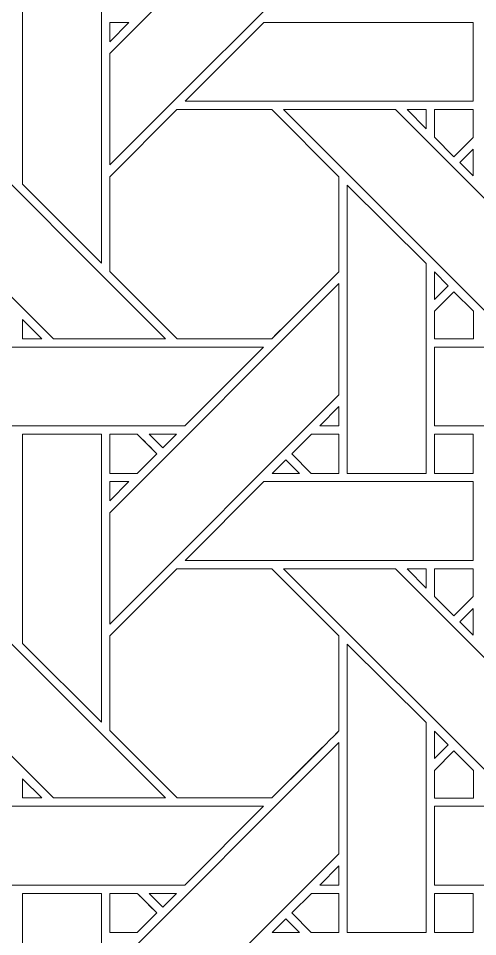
# Model space of a CAD drawing. Header units: inches. Extents: x 4.9 to 19.9, y 1.6 to 16.6.
# Drawn here: x 6.739 to 7.688, y 7.148 to 9.046 of the extents above; entities that cross this region are included whole.
import ezdxf

# ---------------------------------------------------------------- set-up
doc = ezdxf.new("R2010")
doc.units = ezdxf.units.IN
doc.header["$MEASUREMENT"] = 0
doc.layers.add('Design', color=7, linetype='Continuous', lineweight=0)

msp = doc.modelspace()

# ---------------------------------------------------------------- linework, layer by layer
at = {"layer": 'Design'}
for points, knots in [([(4.882854037814669, 16.59476386176223), (4.882854037814669, 16.59476386176223), (4.882854037814669, 1.594763861762152), (4.882854037814669, 1.594763861762152), (4.882854037814669, 1.594763861762152), (19.88285319010416, 1.594763861762152), (19.88285319010416, 1.594763861762152), (19.88285319010416, 1.594763861762152), (19.88285319010416, 16.59476386176223), (19.88285319010416, 16.59476386176223), (19.88285319010416, 16.59476386176223), (4.882854037814669, 16.59476386176223), (4.882854037814669, 16.59476386176223)], [0, 0, 0, 0, 1, 1, 1, 2, 2, 2, 3, 3, 3, 4, 4, 4, 4]), ([(5.683952837729848, 15.79366501657361), (5.683952837729848, 15.79366501657361), (5.683952837729848, 2.395862706950664), (5.683952837729848, 2.395862706950664), (5.683952837729848, 2.395862706950664), (19.08175439018904, 2.395862706950664), (19.08175439018904, 2.395862706950664), (19.08175439018904, 2.395862706950664), (19.08175439018904, 15.79366501657361), (19.08175439018904, 15.79366501657361), (19.08175439018904, 15.79366501657361), (5.683952837729848, 15.79366501657361), (5.683952837729848, 15.79366501657361)], [0, 0, 0, 0, 1, 1, 1, 2, 2, 2, 3, 3, 3, 4, 4, 4, 4]), ([(6.928029378255208, 8.973080952962238), (6.928029378255208, 8.973080952962238), (7.40169949001736, 9.446683247884113), (7.40169949001736, 9.446683247884113), (7.40169949001736, 9.446683247884113), (7.40169949001736, 9.21664089626736), (7.40169949001736, 9.21664089626736), (7.40169949001736, 9.21664089626736), (6.928029378255208, 8.742984347873264), (6.928029378255208, 8.742984347873264), (6.928029378255208, 8.742984347873264), (6.928029378255208, 8.973080952962238), (6.928029378255208, 8.973080952962238)], [0, 0, 0, 0, 1, 1, 1, 2, 2, 2, 3, 3, 3, 4, 4, 4, 4]), ([(6.910884433322482, 9.13519541422526), (6.910884433322482, 9.13519541422526), (6.910884433322482, 8.540072123209635), (6.910884433322482, 8.540072123209635), (6.910884433322482, 8.540072123209635), (6.747973124186197, 8.7030029296875), (6.747973124186197, 8.7030029296875), (6.747973124186197, 8.7030029296875), (6.747973124186197, 9.13519541422526), (6.747973124186197, 9.13519541422526), (6.747973124186197, 9.13519541422526), (6.910884433322482, 9.13519541422526), (6.910884433322482, 9.13519541422526)], [0, 0, 0, 0, 1, 1, 1, 2, 2, 2, 3, 3, 3, 4, 4, 4, 4]), ([(6.967867533365884, 9.037278917100695), (6.967867533365884, 9.037278917100695), (6.928029378255208, 8.997447543674044), (6.928029378255208, 8.997447543674044), (6.928029378255208, 8.997447543674044), (6.928029378255208, 9.037278917100695), (6.928029378255208, 9.037278917100695), (6.928029378255208, 9.037278917100695), (6.967867533365884, 9.037278917100695), (6.967867533365884, 9.037278917100695)], [0, 0, 0, 0, 1, 1, 1, 2, 2, 2, 3, 3, 3, 3]), ([(7.246725294325086, 9.037278917100695), (7.246725294325086, 9.037278917100695), (7.679155137803818, 9.037278917100695), (7.679155137803818, 9.037278917100695), (7.679155137803818, 9.037278917100695), (7.679155137803818, 8.874456617567274), (7.679155137803818, 8.874456617567274), (7.679155137803818, 8.874456617567274), (7.083875020345051, 8.874456617567274), (7.083875020345051, 8.874456617567274), (7.083875020345051, 8.874456617567274), (7.246725294325086, 9.037278917100695), (7.246725294325086, 9.037278917100695)], [0, 0, 0, 0, 1, 1, 1, 2, 2, 2, 3, 3, 3, 4, 4, 4, 4]), ([(6.569393581814235, 8.857331169976128), (6.569393581814235, 8.857331169976128), (7.043044196234808, 8.383688184950087), (7.043044196234808, 8.383688184950087), (7.043044196234808, 8.383688184950087), (6.812000698513454, 8.383688184950087), (6.812000698513454, 8.383688184950087), (6.812000698513454, 8.383688184950087), (6.338453504774305, 8.857331169976128), (6.338453504774305, 8.857331169976128), (6.338453504774305, 8.857331169976128), (6.569393581814235, 8.857331169976128), (6.569393581814235, 8.857331169976128)], [0, 0, 0, 0, 1, 1, 1, 2, 2, 2, 3, 3, 3, 4, 4, 4, 4]), ([(7.262937757703992, 8.383693271213108), (7.262937757703992, 8.383693271213108), (7.067223442925346, 8.383693271213108), (7.067223442925346, 8.383693271213108), (7.067223442925346, 8.383693271213108), (6.927978515625, 8.52293480767144), (6.927978515625, 8.52293480767144), (6.927978515625, 8.52293480767144), (6.927978515625, 8.718594868977863), (6.927978515625, 8.718594868977863), (6.927978515625, 8.718594868977863), (7.066682603624144, 8.857318454318577), (7.066682603624144, 8.857318454318577), (7.066682603624144, 8.857318454318577), (7.262893676757812, 8.857318454318577), (7.262893676757812, 8.857318454318577), (7.262893676757812, 8.857318454318577), (7.401641845703125, 8.71860165066189), (7.401641845703125, 8.71860165066189), (7.401641845703125, 8.71860165066189), (7.401641845703125, 8.52238040500217), (7.401641845703125, 8.52238040500217), (7.383843315972221, 8.504445393880207), (7.271921793619791, 8.392704433865015), (7.262937757703992, 8.383693271213108)], [0, 0, 0, 0, 1, 1, 1, 2, 2, 2, 3, 3, 3, 4, 4, 4, 5, 5, 5, 6, 6, 6, 7, 7, 7, 8, 8, 8, 8]), ([(6.927978515625, 8.718594868977863), (6.927978515625, 8.718594868977863), (7.066682603624144, 8.857318454318577), (7.066682603624144, 8.857318454318577), (7.066682603624144, 8.857318454318577), (7.262893676757812, 8.857318454318577), (7.262893676757812, 8.857318454318577), (7.262893676757812, 8.857318454318577), (7.401641845703125, 8.71860165066189), (7.401641845703125, 8.71860165066189), (7.401641845703125, 8.71860165066189), (7.401641845703125, 8.52238040500217), (7.401641845703125, 8.52238040500217), (7.384306165907117, 8.504915025499132), (7.272289699978298, 8.39308590359158), (7.262937757703992, 8.383693271213108), (7.262937757703992, 8.383693271213108), (7.067223442925346, 8.383693271213108), (7.067223442925346, 8.383693271213108), (7.067223442925346, 8.383693271213108), (6.927978515625, 8.52293480767144), (6.927978515625, 8.52293480767144), (6.927978515625, 8.52293480767144), (6.927978515625, 8.718594868977863), (6.927978515625, 8.718594868977863)], [0, 0, 0, 0, 1, 1, 1, 2, 2, 2, 3, 3, 3, 4, 4, 4, 5, 5, 5, 6, 6, 6, 7, 7, 7, 8, 8, 8, 8]), ([(7.518116421169704, 8.857331169976128), (7.518116421169704, 8.857331169976128), (7.991759406195746, 8.383688184950087), (7.991759406195746, 8.383688184950087), (7.991759406195746, 8.383688184950087), (7.76073031955295, 8.383688184950087), (7.76073031955295, 8.383688184950087), (7.76073031955295, 8.383688184950087), (7.287182278103298, 8.857331169976128), (7.287182278103298, 8.857331169976128), (7.287182278103298, 8.857331169976128), (7.518116421169704, 8.857331169976128), (7.518116421169704, 8.857331169976128)], [0, 0, 0, 0, 1, 1, 1, 2, 2, 2, 3, 3, 3, 4, 4, 4, 4]), ([(7.581687927246093, 8.857331169976128), (7.581687927246093, 8.857331169976128), (7.581687927246093, 8.817500644259983), (7.581687927246093, 8.817500644259983), (7.581687927246093, 8.817500644259983), (7.542238023546006, 8.857331169976128), (7.542238023546006, 8.857331169976128), (7.542238023546006, 8.857331169976128), (7.581687927246093, 8.857331169976128), (7.581687927246093, 8.857331169976128)], [0, 0, 0, 0, 1, 1, 1, 2, 2, 2, 3, 3, 3, 3]), ([(7.67910427517361, 8.857332865397135), (7.67910427517361, 8.857332865397135), (7.67910427517361, 8.799736870659721), (7.67910427517361, 8.799736870659721), (7.67910427517361, 8.799736870659721), (7.639171176486544, 8.759786817762587), (7.639171176486544, 8.759786817762587), (7.639171176486544, 8.759786817762587), (7.598843892415364, 8.800128512912327), (7.598843892415364, 8.800128512912327), (7.598843892415364, 8.800128512912327), (7.598843892415364, 8.857332865397135), (7.598843892415364, 8.857332865397135), (7.598843892415364, 8.857332865397135), (7.67910427517361, 8.857332865397135), (7.67910427517361, 8.857332865397135)], [0, 0, 0, 0, 1, 1, 1, 2, 2, 2, 3, 3, 3, 4, 4, 4, 5, 5, 5, 5]), ([(7.639171176486544, 8.759786817762587), (7.639171176486544, 8.759786817762587), (7.598843892415364, 8.800128512912327), (7.598843892415364, 8.800128512912327), (7.598843892415364, 8.800128512912327), (7.598843892415364, 8.857332865397135), (7.598843892415364, 8.857332865397135), (7.598843892415364, 8.857332865397135), (7.67910427517361, 8.857332865397135), (7.67910427517361, 8.857332865397135), (7.67910427517361, 8.857332865397135), (7.67910427517361, 8.799736870659721), (7.67910427517361, 8.799736870659721), (7.67910427517361, 8.799736870659721), (7.639171176486544, 8.759786817762587), (7.639171176486544, 8.759786817762587)], [0, 0, 0, 0, 1, 1, 1, 2, 2, 2, 3, 3, 3, 4, 4, 4, 5, 5, 5, 5]), ([(7.679155137803818, 8.775491502549913), (7.679155137803818, 8.775491502549913), (7.679155137803818, 8.720332675509983), (7.679155137803818, 8.720332675509983), (7.679155137803818, 8.720332675509983), (7.651384989420572, 8.747721354166666), (7.651384989420572, 8.747721354166666), (7.651384989420572, 8.747721354166666), (7.679155137803818, 8.775491502549913), (7.679155137803818, 8.775491502549913)], [0, 0, 0, 0, 1, 1, 1, 2, 2, 2, 3, 3, 3, 3]), ([(7.581599765353732, 8.539364284939236), (7.581599765353732, 8.539364284939236), (7.581599765353732, 8.105688307020399), (7.581599765353732, 8.105688307020399), (7.581599765353732, 8.105688307020399), (7.418838500976562, 8.105688307020399), (7.418838500976562, 8.105688307020399), (7.418838500976562, 8.105688307020399), (7.418838500976562, 8.701519436306423), (7.418838500976562, 8.701519436306423), (7.418838500976562, 8.701519436306423), (7.581599765353732, 8.539364284939236), (7.581599765353732, 8.539364284939236)], [0, 0, 0, 0, 1, 1, 1, 2, 2, 2, 3, 3, 3, 4, 4, 4, 4]), ([(7.598908318413627, 8.465120103624132), (7.598908318413627, 8.465120103624132), (7.598908318413627, 8.52188534206814), (7.598908318413627, 8.52188534206814), (7.598908318413627, 8.52188534206814), (7.6270997789171, 8.49329884847005), (7.6270997789171, 8.49329884847005), (7.6270997789171, 8.49329884847005), (7.598908318413627, 8.465120103624132), (7.598908318413627, 8.465120103624132)], [0, 0, 0, 0, 1, 1, 1, 2, 2, 2, 3, 3, 3, 3]), ([(6.928029378255208, 8.0243657430013), (6.928029378255208, 8.0243657430013), (7.40169949001736, 8.497953626844618), (7.40169949001736, 8.497953626844618), (7.40169949001736, 8.497953626844618), (7.40169949001736, 8.267911275227863), (7.40169949001736, 8.267911275227863), (7.40169949001736, 8.267911275227863), (6.928029378255208, 7.794254726833766), (6.928029378255208, 7.794254726833766), (6.928029378255208, 7.794254726833766), (6.928029378255208, 8.0243657430013), (6.928029378255208, 8.0243657430013)], [0, 0, 0, 0, 1, 1, 1, 2, 2, 2, 3, 3, 3, 4, 4, 4, 4]), ([(7.598857455783419, 8.383448282877604), (7.598857455783419, 8.383448282877604), (7.598857455783419, 8.440740797254774), (7.598857455783419, 8.440740797254774), (7.598857455783419, 8.440740797254774), (7.6391847398546, 8.481072319878471), (7.6391847398546, 8.481072319878471), (7.6391847398546, 8.481072319878471), (7.679512871636283, 8.440744188096788), (7.679512871636283, 8.440744188096788), (7.679512871636283, 8.440744188096788), (7.679512871636283, 8.383448282877604), (7.679512871636283, 8.383448282877604), (7.679512871636283, 8.383448282877604), (7.598857455783419, 8.383448282877604), (7.598857455783419, 8.383448282877604)], [0, 0, 0, 0, 1, 1, 1, 2, 2, 2, 3, 3, 3, 4, 4, 4, 5, 5, 5, 5]), ([(7.6391847398546, 8.481072319878471), (7.6391847398546, 8.481072319878471), (7.679512871636283, 8.440744188096788), (7.679512871636283, 8.440744188096788), (7.679512871636283, 8.440744188096788), (7.679512871636283, 8.383448282877604), (7.679512871636283, 8.383448282877604), (7.679512871636283, 8.383448282877604), (7.598857455783419, 8.383448282877604), (7.598857455783419, 8.383448282877604), (7.598857455783419, 8.383448282877604), (7.598857455783419, 8.440740797254774), (7.598857455783419, 8.440740797254774), (7.598857455783419, 8.440740797254774), (7.6391847398546, 8.481072319878471), (7.6391847398546, 8.481072319878471)], [0, 0, 0, 0, 1, 1, 1, 2, 2, 2, 3, 3, 3, 4, 4, 4, 5, 5, 5, 5]), ([(6.748089260525185, 8.383674621582031), (6.748089260525185, 8.383674621582031), (6.748089260525185, 8.423465304904514), (6.748089260525185, 8.423465304904514), (6.748089260525185, 8.423465304904514), (6.787804497612846, 8.383674621582031), (6.787804497612846, 8.383674621582031), (6.787804497612846, 8.383674621582031), (6.748089260525185, 8.383674621582031), (6.748089260525185, 8.383674621582031)], [0, 0, 0, 0, 1, 1, 1, 2, 2, 2, 3, 3, 3, 3]), ([(6.650185479058172, 8.203741285536024), (6.650185479058172, 8.203741285536024), (6.650185479058172, 8.366427103678385), (6.650185479058172, 8.366427103678385), (6.650185479058172, 8.366427103678385), (7.245887756347656, 8.366427103678385), (7.245887756347656, 8.366427103678385), (7.245887756347656, 8.366427103678385), (7.083153618706596, 8.203741285536024), (7.083153618706596, 8.203741285536024), (7.083153618706596, 8.203741285536024), (6.650185479058172, 8.203741285536024), (6.650185479058172, 8.203741285536024)], [0, 0, 0, 0, 1, 1, 1, 2, 2, 2, 3, 3, 3, 4, 4, 4, 4]), ([(7.598908318413627, 8.203741285536024), (7.598908318413627, 8.203741285536024), (7.598908318413627, 8.366427103678385), (7.598908318413627, 8.366427103678385), (7.598908318413627, 8.366427103678385), (8.194616529676649, 8.366427103678385), (8.194616529676649, 8.366427103678385), (8.194616529676649, 8.366427103678385), (8.031876458062065, 8.203741285536024), (8.031876458062065, 8.203741285536024), (8.031876458062065, 8.203741285536024), (7.598908318413627, 8.203741285536024), (7.598908318413627, 8.203741285536024)], [0, 0, 0, 0, 1, 1, 1, 2, 2, 2, 3, 3, 3, 4, 4, 4, 4]), ([(7.361936781141492, 8.20375484890408), (7.361936781141492, 8.20375484890408), (7.401706271701388, 8.243531121148003), (7.401706271701388, 8.243531121148003), (7.401706271701388, 8.243531121148003), (7.401706271701388, 8.20375484890408), (7.401706271701388, 8.20375484890408), (7.401706271701388, 8.20375484890408), (7.361936781141492, 8.20375484890408), (7.361936781141492, 8.20375484890408)], [0, 0, 0, 0, 1, 1, 1, 2, 2, 2, 3, 3, 3, 3]), ([(6.910884433322482, 8.186466640896265), (6.910884433322482, 8.186466640896265), (6.910884433322482, 7.591356913248697), (6.910884433322482, 7.591356913248697), (6.910884433322482, 7.591356913248697), (6.747973124186197, 7.75426059299045), (6.747973124186197, 7.75426059299045), (6.747973124186197, 7.75426059299045), (6.747973124186197, 8.186466640896265), (6.747973124186197, 8.186466640896265), (6.747973124186197, 8.186466640896265), (6.910884433322482, 8.186466640896265), (6.910884433322482, 8.186466640896265)], [0, 0, 0, 0, 1, 1, 1, 2, 2, 2, 3, 3, 3, 4, 4, 4, 4]), ([(6.927978515625, 8.10568576388889), (6.927978515625, 8.10568576388889), (6.927978515625, 8.186459859212238), (6.927978515625, 8.186459859212238), (6.927978515625, 8.186459859212238), (6.98504638671875, 8.186459859212238), (6.98504638671875, 8.186459859212238), (6.99018520779081, 8.1813481648763), (7.020960489908866, 8.150536431206596), (7.025384691026475, 8.146112230088974), (7.025384691026475, 8.146112230088974), (6.984954833984375, 8.10568576388889), (6.984954833984375, 8.10568576388889), (6.984954833984375, 8.10568576388889), (6.927978515625, 8.10568576388889), (6.927978515625, 8.10568576388889)], [0, 0, 0, 0, 1, 1, 1, 2, 2, 2, 3, 3, 3, 4, 4, 4, 5, 5, 5, 5]), ([(7.01104736328125, 8.160520765516493), (7.01104736328125, 8.160520765516493), (7.025384691026475, 8.146112230088974), (7.025384691026475, 8.146112230088974), (7.025384691026475, 8.146112230088974), (6.984954833984375, 8.10568576388889), (6.984954833984375, 8.10568576388889), (6.984954833984375, 8.10568576388889), (6.927978515625, 8.10568576388889), (6.927978515625, 8.10568576388889), (6.927978515625, 8.10568576388889), (6.927978515625, 8.186459859212238), (6.927978515625, 8.186459859212238), (6.927978515625, 8.186459859212238), (6.98504638671875, 8.186459859212238), (6.98504638671875, 8.186459859212238), (6.990682813856336, 8.180851406521265), (7.00135464138456, 8.170226203070746), (7.01104736328125, 8.160520765516493)], [0, 0, 0, 0, 1, 1, 1, 2, 2, 2, 3, 3, 3, 4, 4, 4, 5, 5, 5, 6, 6, 6, 6]), ([(7.009461296929252, 8.186466640896265), (7.009461296929252, 8.186466640896265), (7.065919664171019, 8.186466640896265), (7.065919664171019, 8.186466640896265), (7.065919664171019, 8.186466640896265), (7.037645975748697, 8.158287896050346), (7.037645975748697, 8.158287896050346), (7.037645975748697, 8.158287896050346), (7.009461296929252, 8.186466640896265), (7.009461296929252, 8.186466640896265)], [0, 0, 0, 0, 1, 1, 1, 2, 2, 2, 3, 3, 3, 3]), ([(7.34454345703125, 8.105678134494358), (7.34454345703125, 8.105678134494358), (7.30418480767144, 8.14605712890625), (7.30418480767144, 8.14605712890625), (7.30418480767144, 8.14605712890625), (7.344614664713541, 8.186483595106337), (7.344614664713541, 8.186483595106337), (7.344614664713541, 8.186483595106337), (7.40165540907118, 8.186483595106337), (7.40165540907118, 8.186483595106337), (7.40165540907118, 8.186483595106337), (7.40165540907118, 8.105678134494358), (7.40165540907118, 8.105678134494358), (7.40165540907118, 8.105678134494358), (7.34454345703125, 8.105678134494358), (7.34454345703125, 8.105678134494358)], [0, 0, 0, 0, 1, 1, 1, 2, 2, 2, 3, 3, 3, 4, 4, 4, 5, 5, 5, 5]), ([(7.30418480767144, 8.14605712890625), (7.30418480767144, 8.14605712890625), (7.344614664713541, 8.186483595106337), (7.344614664713541, 8.186483595106337), (7.344614664713541, 8.186483595106337), (7.40165540907118, 8.186483595106337), (7.40165540907118, 8.186483595106337), (7.40165540907118, 8.186483595106337), (7.40165540907118, 8.105678134494358), (7.40165540907118, 8.105678134494358), (7.40165540907118, 8.105678134494358), (7.34454345703125, 8.105678134494358), (7.34454345703125, 8.105678134494358), (7.34454345703125, 8.105678134494358), (7.30418480767144, 8.14605712890625), (7.30418480767144, 8.14605712890625)], [0, 0, 0, 0, 1, 1, 1, 2, 2, 2, 3, 3, 3, 4, 4, 4, 5, 5, 5, 5]), ([(7.598860846625433, 8.105678134494358), (7.598860846625433, 8.105678134494358), (7.598860846625433, 8.186459859212238), (7.598860846625433, 8.186459859212238), (7.598860846625433, 8.186459859212238), (7.67910427517361, 8.186459859212238), (7.67910427517361, 8.186459859212238), (7.67910427517361, 8.186459859212238), (7.67910427517361, 8.105678134494358), (7.67910427517361, 8.105678134494358), (7.67910427517361, 8.105678134494358), (7.598860846625433, 8.105678134494358), (7.598860846625433, 8.105678134494358)], [0, 0, 0, 0, 1, 1, 1, 2, 2, 2, 3, 3, 3, 4, 4, 4, 4]), ([(7.598860846625433, 8.186459859212238), (7.598860846625433, 8.186459859212238), (7.67910427517361, 8.186459859212238), (7.67910427517361, 8.186459859212238), (7.67910427517361, 8.186459859212238), (7.67910427517361, 8.105678134494358), (7.67910427517361, 8.105678134494358), (7.67910427517361, 8.105678134494358), (7.598860846625433, 8.105678134494358), (7.598860846625433, 8.105678134494358), (7.598860846625433, 8.105678134494358), (7.598860846625433, 8.186459859212238), (7.598860846625433, 8.186459859212238)], [0, 0, 0, 0, 1, 1, 1, 2, 2, 2, 3, 3, 3, 4, 4, 4, 4]), ([(7.320370144314235, 8.105688307020399), (7.320370144314235, 8.105688307020399), (7.263863457573783, 8.105688307020399), (7.263863457573783, 8.105688307020399), (7.263863457573783, 8.105688307020399), (7.292123582628037, 8.133948432074652), (7.292123582628037, 8.133948432074652), (7.292123582628037, 8.133948432074652), (7.320370144314235, 8.105688307020399), (7.320370144314235, 8.105688307020399)], [0, 0, 0, 0, 1, 1, 1, 2, 2, 2, 3, 3, 3, 3]), ([(6.967867533365884, 8.088549296061197), (6.967867533365884, 8.088549296061197), (6.928029378255208, 8.04871877034505), (6.928029378255208, 8.04871877034505), (6.928029378255208, 8.04871877034505), (6.928029378255208, 8.088549296061197), (6.928029378255208, 8.088549296061197), (6.928029378255208, 8.088549296061197), (6.967867533365884, 8.088549296061197), (6.967867533365884, 8.088549296061197)], [0, 0, 0, 0, 1, 1, 1, 2, 2, 2, 3, 3, 3, 3]), ([(7.246725294325086, 8.088549296061197), (7.246725294325086, 8.088549296061197), (7.679155137803818, 8.088549296061197), (7.679155137803818, 8.088549296061197), (7.679155137803818, 8.088549296061197), (7.679155137803818, 7.925726996527777), (7.679155137803818, 7.925726996527777), (7.679155137803818, 7.925726996527777), (7.083875020345051, 7.925726996527777), (7.083875020345051, 7.925726996527777), (7.083875020345051, 7.925726996527777), (7.246725294325086, 8.088549296061197), (7.246725294325086, 8.088549296061197)], [0, 0, 0, 0, 1, 1, 1, 2, 2, 2, 3, 3, 3, 4, 4, 4, 4]), ([(6.569393581814235, 7.908602396647134), (6.569393581814235, 7.908602396647134), (7.043044196234808, 7.434959411621093), (7.043044196234808, 7.434959411621093), (7.043044196234808, 7.434959411621093), (6.812000698513454, 7.434959411621093), (6.812000698513454, 7.434959411621093), (6.812000698513454, 7.434959411621093), (6.338453504774305, 7.908602396647134), (6.338453504774305, 7.908602396647134), (6.338453504774305, 7.908602396647134), (6.569393581814235, 7.908602396647134), (6.569393581814235, 7.908602396647134)], [0, 0, 0, 0, 1, 1, 1, 2, 2, 2, 3, 3, 3, 4, 4, 4, 4]), ([(7.262934366861978, 7.434956868489583), (7.262934366861978, 7.434956868489583), (7.067230224609375, 7.434956868489583), (7.067230224609375, 7.434956868489583), (7.067230224609375, 7.434956868489583), (6.927978515625, 7.574198404947916), (6.927978515625, 7.574198404947916), (6.927978515625, 7.574198404947916), (6.927978515625, 7.769865247938367), (6.927978515625, 7.769865247938367), (6.927978515625, 7.769865247938367), (7.066685994466157, 7.908582899305555), (7.066685994466157, 7.908582899305555), (7.066685994466157, 7.908582899305555), (7.262893676757812, 7.908582899305555), (7.262893676757812, 7.908582899305555), (7.262893676757812, 7.908582899305555), (7.401641845703125, 7.769865247938367), (7.401641845703125, 7.769865247938367), (7.401641845703125, 7.769865247938367), (7.401641845703125, 7.573650783962673), (7.401641845703125, 7.573650783962673), (7.383843315972221, 7.555715772840711), (7.271918402777777, 7.443968878851996), (7.262934366861978, 7.434956868489583)], [0, 0, 0, 0, 1, 1, 1, 2, 2, 2, 3, 3, 3, 4, 4, 4, 5, 5, 5, 6, 6, 6, 7, 7, 7, 8, 8, 8, 8]), ([(6.927978515625, 7.769865247938367), (6.927978515625, 7.769865247938367), (7.066685994466157, 7.908582899305555), (7.066685994466157, 7.908582899305555), (7.066685994466157, 7.908582899305555), (7.262893676757812, 7.908582899305555), (7.262893676757812, 7.908582899305555), (7.262893676757812, 7.908582899305555), (7.401641845703125, 7.769865247938367), (7.401641845703125, 7.769865247938367), (7.401641845703125, 7.769865247938367), (7.401641845703125, 7.573650783962673), (7.401641845703125, 7.573650783962673), (7.383441501193575, 7.555300394694009), (7.271598815917968, 7.443641662597656), (7.262934366861978, 7.434956868489583), (7.262934366861978, 7.434956868489583), (7.067230224609375, 7.434956868489583), (7.067230224609375, 7.434956868489583), (7.067230224609375, 7.434956868489583), (6.927978515625, 7.574198404947916), (6.927978515625, 7.574198404947916), (6.927978515625, 7.574198404947916), (6.927978515625, 7.769865247938367), (6.927978515625, 7.769865247938367)], [0, 0, 0, 0, 1, 1, 1, 2, 2, 2, 3, 3, 3, 4, 4, 4, 5, 5, 5, 6, 6, 6, 7, 7, 7, 8, 8, 8, 8]), ([(7.518123202853732, 7.908602396647134), (7.518123202853732, 7.908602396647134), (7.991772969563801, 7.434959411621093), (7.991772969563801, 7.434959411621093), (7.991772969563801, 7.434959411621093), (7.76073031955295, 7.434959411621093), (7.76073031955295, 7.434959411621093), (7.76073031955295, 7.434959411621093), (7.287182278103298, 7.908602396647134), (7.287182278103298, 7.908602396647134), (7.287182278103298, 7.908602396647134), (7.518123202853732, 7.908602396647134), (7.518123202853732, 7.908602396647134)], [0, 0, 0, 0, 1, 1, 1, 2, 2, 2, 3, 3, 3, 4, 4, 4, 4]), ([(7.581687927246093, 7.908602396647134), (7.581687927246093, 7.908602396647134), (7.581687927246093, 7.868771023220485), (7.581687927246093, 7.868771023220485), (7.581687927246093, 7.868771023220485), (7.542244805230033, 7.908602396647134), (7.542244805230033, 7.908602396647134), (7.542244805230033, 7.908602396647134), (7.581687927246093, 7.908602396647134), (7.581687927246093, 7.908602396647134)], [0, 0, 0, 0, 1, 1, 1, 2, 2, 2, 3, 3, 3, 3]), ([(7.67910427517361, 7.90859646267361), (7.67910427517361, 7.90859646267361), (7.67910427517361, 7.851000467936197), (7.67910427517361, 7.851000467936197), (7.67910427517361, 7.851000467936197), (7.639171176486544, 7.811050415039062), (7.639171176486544, 7.811050415039062), (7.639171176486544, 7.811050415039062), (7.598843892415364, 7.851392110188801), (7.598843892415364, 7.851392110188801), (7.598843892415364, 7.851392110188801), (7.598843892415364, 7.90859646267361), (7.598843892415364, 7.90859646267361), (7.598843892415364, 7.90859646267361), (7.67910427517361, 7.90859646267361), (7.67910427517361, 7.90859646267361)], [0, 0, 0, 0, 1, 1, 1, 2, 2, 2, 3, 3, 3, 4, 4, 4, 5, 5, 5, 5]), ([(7.639171176486544, 7.811050415039062), (7.639171176486544, 7.811050415039062), (7.598843892415364, 7.851392110188801), (7.598843892415364, 7.851392110188801), (7.598843892415364, 7.851392110188801), (7.598843892415364, 7.90859646267361), (7.598843892415364, 7.90859646267361), (7.598843892415364, 7.90859646267361), (7.67910427517361, 7.90859646267361), (7.67910427517361, 7.90859646267361), (7.67910427517361, 7.90859646267361), (7.67910427517361, 7.851000467936197), (7.67910427517361, 7.851000467936197), (7.67910427517361, 7.851000467936197), (7.639171176486544, 7.811050415039062), (7.639171176486544, 7.811050415039062)], [0, 0, 0, 0, 1, 1, 1, 2, 2, 2, 3, 3, 3, 4, 4, 4, 5, 5, 5, 5]), ([(7.679155137803818, 7.826761881510416), (7.679155137803818, 7.826761881510416), (7.679155137803818, 7.771603054470485), (7.679155137803818, 7.771603054470485), (7.679155137803818, 7.771603054470485), (7.651384989420572, 7.798992580837673), (7.651384989420572, 7.798992580837673), (7.651384989420572, 7.798992580837673), (7.679155137803818, 7.826761881510416), (7.679155137803818, 7.826761881510416)], [0, 0, 0, 0, 1, 1, 1, 2, 2, 2, 3, 3, 3, 3]), ([(7.581599765353732, 7.590634663899739), (7.581599765353732, 7.590634663899739), (7.581599765353732, 7.156958685980902), (7.581599765353732, 7.156958685980902), (7.581599765353732, 7.156958685980902), (7.418838500976562, 7.156958685980902), (7.418838500976562, 7.156958685980902), (7.418838500976562, 7.156958685980902), (7.418838500976562, 7.75279066297743), (7.418838500976562, 7.75279066297743), (7.418838500976562, 7.75279066297743), (7.581599765353732, 7.590634663899739), (7.581599765353732, 7.590634663899739)], [0, 0, 0, 0, 1, 1, 1, 2, 2, 2, 3, 3, 3, 4, 4, 4, 4]), ([(7.598908318413627, 7.516391330295138), (7.598908318413627, 7.516391330295138), (7.598908318413627, 7.573156568739149), (7.598908318413627, 7.573156568739149), (7.598908318413627, 7.573156568739149), (7.6270997789171, 7.544569227430555), (7.6270997789171, 7.544569227430555), (7.6270997789171, 7.544569227430555), (7.598908318413627, 7.516391330295138), (7.598908318413627, 7.516391330295138)], [0, 0, 0, 0, 1, 1, 1, 2, 2, 2, 3, 3, 3, 3]), ([(6.928029378255208, 7.075636121961805), (6.928029378255208, 7.075636121961805), (7.40169949001736, 7.549224853515625), (7.40169949001736, 7.549224853515625), (7.40169949001736, 7.549224853515625), (7.40169949001736, 7.319182501898871), (7.40169949001736, 7.319182501898871), (7.40169949001736, 7.319182501898871), (6.928029378255208, 6.845539516872829), (6.928029378255208, 6.845539516872829), (6.928029378255208, 6.845539516872829), (6.928029378255208, 7.075636121961805), (6.928029378255208, 7.075636121961805)], [0, 0, 0, 0, 1, 1, 1, 2, 2, 2, 3, 3, 3, 4, 4, 4, 4]), ([(7.598857455783419, 7.434718661838107), (7.598857455783419, 7.434718661838107), (7.598857455783419, 7.49200439453125), (7.598857455783419, 7.49200439453125), (7.598857455783419, 7.49200439453125), (7.6391847398546, 7.532335917154947), (7.6391847398546, 7.532335917154947), (7.6391847398546, 7.532335917154947), (7.679512871636283, 7.492007785373263), (7.679512871636283, 7.492007785373263), (7.679512871636283, 7.492007785373263), (7.679512871636283, 7.434718661838107), (7.679512871636283, 7.434718661838107), (7.679512871636283, 7.434718661838107), (7.598857455783419, 7.434718661838107), (7.598857455783419, 7.434718661838107)], [0, 0, 0, 0, 1, 1, 1, 2, 2, 2, 3, 3, 3, 4, 4, 4, 5, 5, 5, 5]), ([(7.6391847398546, 7.532335917154947), (7.6391847398546, 7.532335917154947), (7.679512871636283, 7.492007785373263), (7.679512871636283, 7.492007785373263), (7.679512871636283, 7.492007785373263), (7.679512871636283, 7.434718661838107), (7.679512871636283, 7.434718661838107), (7.679512871636283, 7.434718661838107), (7.598857455783419, 7.434718661838107), (7.598857455783419, 7.434718661838107), (7.598857455783419, 7.434718661838107), (7.598857455783419, 7.49200439453125), (7.598857455783419, 7.49200439453125), (7.598857455783419, 7.49200439453125), (7.6391847398546, 7.532335917154947), (7.6391847398546, 7.532335917154947)], [0, 0, 0, 0, 1, 1, 1, 2, 2, 2, 3, 3, 3, 4, 4, 4, 5, 5, 5, 5]), ([(6.748089260525185, 7.434945848253037), (6.748089260525185, 7.434945848253037), (6.748089260525185, 7.474735683865016), (6.748089260525185, 7.474735683865016), (6.748089260525185, 7.474735683865016), (6.787804497612846, 7.434945848253037), (6.787804497612846, 7.434945848253037), (6.787804497612846, 7.434945848253037), (6.748089260525185, 7.434945848253037), (6.748089260525185, 7.434945848253037)], [0, 0, 0, 0, 1, 1, 1, 2, 2, 2, 3, 3, 3, 3]), ([(6.650185479058172, 7.255011664496527), (6.650185479058172, 7.255011664496527), (6.650185479058172, 7.417698330349391), (6.650185479058172, 7.417698330349391), (6.650185479058172, 7.417698330349391), (7.245887756347656, 7.417698330349391), (7.245887756347656, 7.417698330349391), (7.245887756347656, 7.417698330349391), (7.083146837022568, 7.255011664496527), (7.083146837022568, 7.255011664496527), (7.083146837022568, 7.255011664496527), (6.650185479058172, 7.255011664496527), (6.650185479058172, 7.255011664496527)], [0, 0, 0, 0, 1, 1, 1, 2, 2, 2, 3, 3, 3, 4, 4, 4, 4]), ([(7.598908318413627, 7.255011664496527), (7.598908318413627, 7.255011664496527), (7.598908318413627, 7.417698330349391), (7.598908318413627, 7.417698330349391), (7.598908318413627, 7.417698330349391), (8.19460974799262, 7.417698330349391), (8.19460974799262, 7.417698330349391), (8.19460974799262, 7.417698330349391), (8.031876458062065, 7.255011664496527), (8.031876458062065, 7.255011664496527), (8.031876458062065, 7.255011664496527), (7.598908318413627, 7.255011664496527), (7.598908318413627, 7.255011664496527)], [0, 0, 0, 0, 1, 1, 1, 2, 2, 2, 3, 3, 3, 4, 4, 4, 4]), ([(7.361936781141492, 7.255025227864583), (7.361936781141492, 7.255025227864583), (7.401706271701388, 7.294802347819009), (7.401706271701388, 7.294802347819009), (7.401706271701388, 7.294802347819009), (7.401706271701388, 7.255025227864583), (7.401706271701388, 7.255025227864583), (7.401706271701388, 7.255025227864583), (7.361936781141492, 7.255025227864583), (7.361936781141492, 7.255025227864583)], [0, 0, 0, 0, 1, 1, 1, 2, 2, 2, 3, 3, 3, 3]), ([(6.910884433322482, 7.23773701985677), (6.910884433322482, 7.23773701985677), (6.910884433322482, 6.6426272922092), (6.910884433322482, 6.6426272922092), (6.910884433322482, 6.6426272922092), (6.747973124186197, 6.805545383029513), (6.747973124186197, 6.805545383029513), (6.747973124186197, 6.805545383029513), (6.747973124186197, 7.23773701985677), (6.747973124186197, 7.23773701985677), (6.747973124186197, 7.23773701985677), (6.910884433322482, 7.23773701985677), (6.910884433322482, 7.23773701985677)], [0, 0, 0, 0, 1, 1, 1, 2, 2, 2, 3, 3, 3, 4, 4, 4, 4]), ([(6.927978515625, 7.156949361165364), (6.927978515625, 7.156949361165364), (6.927978515625, 7.237724304199218), (6.927978515625, 7.237724304199218), (6.927978515625, 7.237724304199218), (6.98504638671875, 7.237724304199218), (6.98504638671875, 7.237724304199218), (6.99018520779081, 7.232612609863281), (7.020960489908866, 7.201800028483072), (7.025384691026475, 7.19737582736545), (7.025384691026475, 7.19737582736545), (6.984954833984375, 7.156949361165364), (6.984954833984375, 7.156949361165364), (6.984954833984375, 7.156949361165364), (6.927978515625, 7.156949361165364), (6.927978515625, 7.156949361165364)], [0, 0, 0, 0, 1, 1, 1, 2, 2, 2, 3, 3, 3, 4, 4, 4, 5, 5, 5, 5]), ([(7.009787665473102, 7.213044060601127), (7.009787665473102, 7.213044060601127), (7.025384691026475, 7.19737582736545), (7.025384691026475, 7.19737582736545), (7.025384691026475, 7.19737582736545), (6.984954833984375, 7.156949361165364), (6.984954833984375, 7.156949361165364), (6.984954833984375, 7.156949361165364), (6.927978515625, 7.156949361165364), (6.927978515625, 7.156949361165364), (6.927978515625, 7.156949361165364), (6.927978515625, 7.237724304199218), (6.927978515625, 7.237724304199218), (6.927978515625, 7.237724304199218), (6.98504638671875, 7.237724304199218), (6.98504638671875, 7.237724304199218), (6.99044460720486, 7.232347276475693), (7.00045606825088, 7.222396002875433), (7.009787665473102, 7.213044060601127)], [0, 0, 0, 0, 1, 1, 1, 2, 2, 2, 3, 3, 3, 4, 4, 4, 5, 5, 5, 6, 6, 6, 6]), ([(7.009461296929252, 7.23773701985677), (7.009461296929252, 7.23773701985677), (7.065919664171019, 7.23773701985677), (7.065919664171019, 7.23773701985677), (7.065919664171019, 7.23773701985677), (7.037639194064669, 7.209559122721353), (7.037639194064669, 7.209559122721353), (7.037639194064669, 7.209559122721353), (7.009461296929252, 7.23773701985677), (7.009461296929252, 7.23773701985677)], [0, 0, 0, 0, 1, 1, 1, 2, 2, 2, 3, 3, 3, 3]), ([(7.34454345703125, 7.156942579481336), (7.34454345703125, 7.156942579481336), (7.30418480767144, 7.197321573893228), (7.30418480767144, 7.197321573893228), (7.30418480767144, 7.197321573893228), (7.344614664713541, 7.237748040093315), (7.344614664713541, 7.237748040093315), (7.344614664713541, 7.237748040093315), (7.40165540907118, 7.237748040093315), (7.40165540907118, 7.237748040093315), (7.40165540907118, 7.237748040093315), (7.40165540907118, 7.156942579481336), (7.40165540907118, 7.156942579481336), (7.40165540907118, 7.156942579481336), (7.34454345703125, 7.156942579481336), (7.34454345703125, 7.156942579481336)], [0, 0, 0, 0, 1, 1, 1, 2, 2, 2, 3, 3, 3, 4, 4, 4, 5, 5, 5, 5]), ([(7.30418480767144, 7.197321573893228), (7.30418480767144, 7.197321573893228), (7.344614664713541, 7.237748040093315), (7.344614664713541, 7.237748040093315), (7.344614664713541, 7.237748040093315), (7.40165540907118, 7.237748040093315), (7.40165540907118, 7.237748040093315), (7.40165540907118, 7.237748040093315), (7.40165540907118, 7.156942579481336), (7.40165540907118, 7.156942579481336), (7.40165540907118, 7.156942579481336), (7.34454345703125, 7.156942579481336), (7.34454345703125, 7.156942579481336), (7.34454345703125, 7.156942579481336), (7.30418480767144, 7.197321573893228), (7.30418480767144, 7.197321573893228)], [0, 0, 0, 0, 1, 1, 1, 2, 2, 2, 3, 3, 3, 4, 4, 4, 5, 5, 5, 5]), ([(7.598860846625433, 7.156942579481336), (7.598860846625433, 7.156942579481336), (7.598860846625433, 7.237724304199218), (7.598860846625433, 7.237724304199218), (7.598860846625433, 7.237724304199218), (7.67910427517361, 7.237724304199218), (7.67910427517361, 7.237724304199218), (7.67910427517361, 7.237724304199218), (7.67910427517361, 7.156942579481336), (7.67910427517361, 7.156942579481336), (7.67910427517361, 7.156942579481336), (7.598860846625433, 7.156942579481336), (7.598860846625433, 7.156942579481336)], [0, 0, 0, 0, 1, 1, 1, 2, 2, 2, 3, 3, 3, 4, 4, 4, 4]), ([(7.598860846625433, 7.237724304199218), (7.598860846625433, 7.237724304199218), (7.67910427517361, 7.237724304199218), (7.67910427517361, 7.237724304199218), (7.67910427517361, 7.237724304199218), (7.67910427517361, 7.156942579481336), (7.67910427517361, 7.156942579481336), (7.67910427517361, 7.156942579481336), (7.598860846625433, 7.156942579481336), (7.598860846625433, 7.156942579481336), (7.598860846625433, 7.156942579481336), (7.598860846625433, 7.237724304199218), (7.598860846625433, 7.237724304199218)], [0, 0, 0, 0, 1, 1, 1, 2, 2, 2, 3, 3, 3, 4, 4, 4, 4]), ([(7.320370144314235, 7.156958685980902), (7.320370144314235, 7.156958685980902), (7.263863457573783, 7.156958685980902), (7.263863457573783, 7.156958685980902), (7.263863457573783, 7.156958685980902), (7.292123582628037, 7.185218811035156), (7.292123582628037, 7.185218811035156), (7.292123582628037, 7.185218811035156), (7.320370144314235, 7.156958685980902), (7.320370144314235, 7.156958685980902)], [0, 0, 0, 0, 1, 1, 1, 2, 2, 2, 3, 3, 3, 3])]:
    msp.add_open_spline(points, degree=3, knots=knots, dxfattribs=at)

doc.saveas('drawing.dxf')
